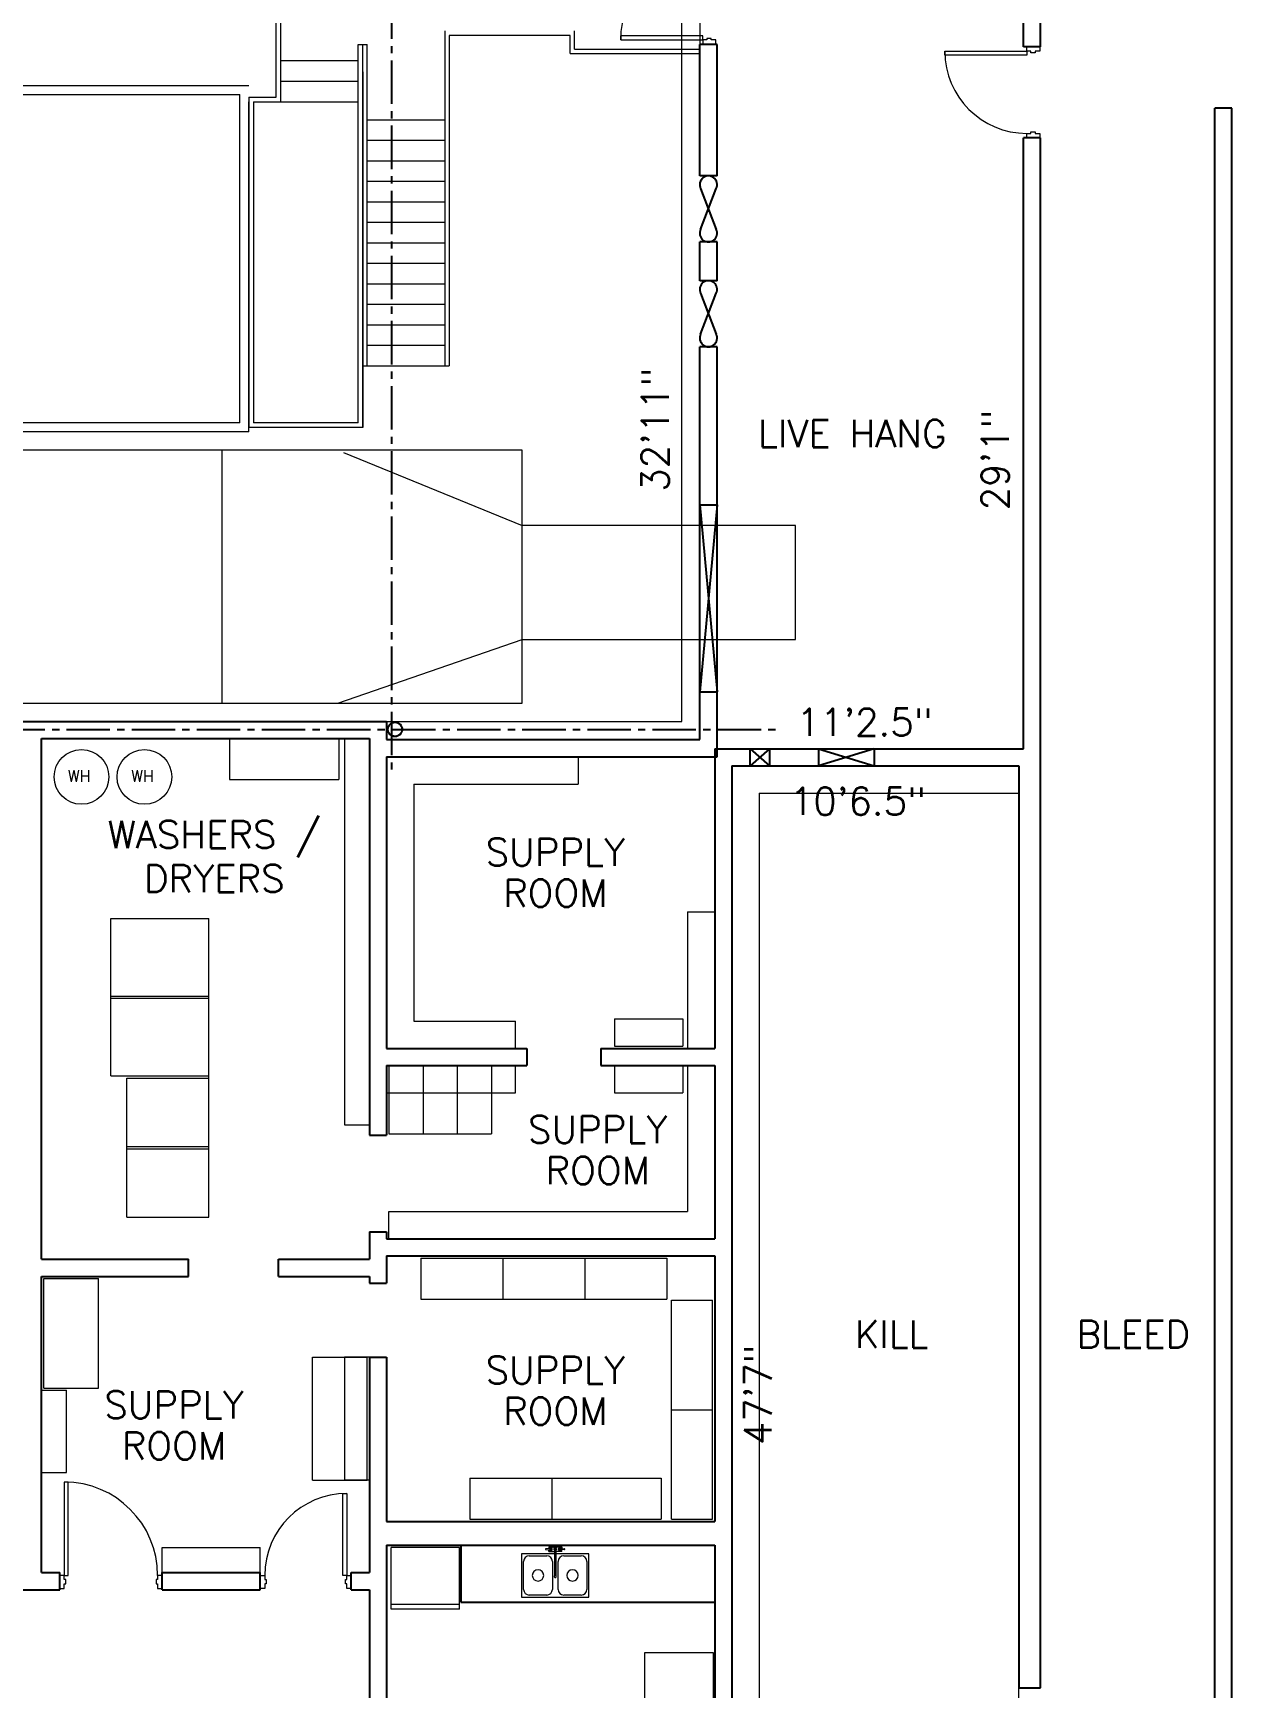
# Model space of a CAD drawing. Header units: inches. Extents: x -578 to 4567, y -980 to 6106.
# Drawn here: x 928 to 1454, y 2745 to 3471 of the extents above; entities that cross this region are included whole.
import ezdxf
from ezdxf.enums import TextEntityAlignment as Align

# ---------------------------------------------------------------- set-up
doc = ezdxf.new("R2010")
doc.units = ezdxf.units.IN
doc.header["$LTSCALE"] = 25.4
doc.header["$MEASUREMENT"] = 0
doc.linetypes.add('CENTER2', pattern=[1.125, 0.75, -0.125, 0.125, -0.125])
doc.layers.get('0').update_dxf_attribs({"linetype": 'CONTINUOUS', "lineweight": 20})
for name, color, linetype in [('A-COL-GRID', 8, 'CENTER2'), ('A-COUNTER', 4, 'CONTINUOUS'), ('A-DIMS', 1, 'CONTINUOUS'), ('A-OPENING', 8, 'CONTINUOUS'), ('A-ROOMNAME', 6, 'CONTINUOUS'), ('A-TEXT', 2, 'CONTINUOUS'), ('A-WALL-CMU', 30, 'CONTINUOUS')]:
    doc.layers.add(name, color=color, linetype=linetype)
for name, color, linetype, lineweight in [('A-COLUMNS', 6, 'CONTINUOUS', 20), ('A-CURB', 13, 'CONTINUOUS', 20), ('A-DOOR', 1, 'CONTINUOUS', 20), ('A-EQ', 111, 'CONTINUOUS', 20), ('A-SANR-FIXT', 4, 'CONTINUOUS', 15), ('A-STAIR', 4, 'CONTINUOUS', 20)]:
    doc.layers.add(name, color=color, linetype=linetype, lineweight=lineweight)
doc.styles.add('ROMANS', font='romans')
doc.styles.add('SIMPLEX', font='simplex')

# ---------------------------------------------------------------- blocks, each defined once
blk = doc.blocks.new('DOOR')
at = {"color": 0}
for p, q in [((-1.75, 0), (-1.75, 36)), ((-1.75, 36), (0, 36)), ((0, 36), (0, 0)), ((-38, -5.75), (-38, 0)), ((-38, 0), (-36, 0)), ((-36, 0), (-36, -1.75)), ((0, 0), (-1.75, 0)), ((0, -1.75), (0, 0)), ((0, 0), (2, 0)), ((2, 0), (2, -5.75)), ((-36, -5.75), (-38, -5.75)), ((-36, -1.75), (-35.375, -1.75)), ((-36, -3.625), (-36, -5.75)), ((-35.375, -3.625), (-36, -3.625)), ((-35.375, -1.75), (-35.375, -3.625)), ((-0.625, -1.75), (0, -1.75)), ((-0.625, -3.625), (-0.625, -1.75)), ((0, -3.625), (-0.625, -3.625)), ((0, -5.75), (0, -3.625)), ((2, -5.75), (0, -5.75))]:
    blk.add_line(p, q, dxfattribs=at)
at = {"color": 0, "lineweight": 15}
blk.add_arc((0, 0), 36, 90, 180, dxfattribs=at)
blk = doc.blocks.new('qf_advance_ta_2 pan_sink_cat - qf_advance_ta_2 pan_sink_cat-9953817-ENL FLP 00_-00_ 1ST FLOOR UNIT 1')
at = {"color": 0}
for p, q in [((-14.57, 0), (-14.57, -19)), ((14.93, 0), (-14.57, 0)), ((-2.38, 2.25), (-3.94, 2.13)), ((-3.94, 1.87), (-2.38, 1.75)), ((-2.69, 3), (-2.69, 2.23)), ((-2.69, 3), (3.06, 3)), ((-2.69, 1), (-2.69, 1.77)), ((-2.69, 1), (-0.13, 1)), ((-1.82, 2.69), (-2.44, 2.33)), ((-2.44, 2.33), (-2.44, 2.25)), ((-2.44, 1.67), (-2.44, 1.75)), ((-2.44, 1.67), (-1.82, 1.31)), ((-1.19, 2.33), (-1.82, 2.69)), ((-1.82, 1.31), (-1.19, 1.67)), ((-1.19, 1.67), (-1.19, 2.33)), ((0.18, 2.69), (-0.44, 2.33)), ((-0.44, 2.33), (-0.44, 1.67)), ((-0.44, 1.67), (-0.13, 1.49)), ((-0.13, 2), (-0.13, -9.69)), ((0.81, 2.33), (0.18, 2.69)), ((0.5, 2), (0.5, -9.69)), ((0.5, 1.49), (0.81, 1.67)), ((3.06, 1), (0.5, 1)), ((0.81, 1.67), (0.81, 2.33)), ((1.56, 2.33), (2.19, 2.69)), ((1.56, 1.67), (1.56, 2.33)), ((2.19, 1.31), (1.56, 1.67)), ((2.19, 2.69), (2.81, 2.33)), ((2.81, 1.67), (2.19, 1.31)), ((2.75, 2.25), (4.31, 2.13)), ((4.31, 1.87), (2.75, 1.75)), ((2.81, 2.33), (2.81, 2.25)), ((2.81, 1.67), (2.81, 1.75)), ((3.06, 3), (3.06, 2.23)), ((3.06, 1), (3.06, 1.77)), ((14.93, -19), (14.93, 0)), ((-13.69, -15.63), (-13.69, -3.38)), ((-11.19, -0.88), (-3.57, -0.88)), ((-1.07, -3.38), (-1.07, -15.63)), ((1.43, -15.63), (1.43, -3.38)), ((3.93, -0.88), (11.56, -0.88)), ((14.06, -3.38), (14.06, -15.63)), ((-14.57, -19), (14.93, -19)), ((-3.57, -18.13), (-11.19, -18.13)), ((11.56, -18.13), (3.93, -18.13))]:
    blk.add_line(p, q, dxfattribs=at)
for centre, radius, start, end in [((-3.94, 2), 0.125, 90, 270), ((-2.26, 2.74), 0.5, 256.63136, 292.51648), ((-2.26, 1.26), 0.5, 67.48352, 103.36864), ((-1.82, 2), 0.5, 0, 151.77187), ((-1.82, 2), 0.5, 208.22813, 0), ((-1.82, 2), 0.375, 360, 180), ((-1.82, 2), 0.375, 180, 360), ((0.18, 2), 0.313, 90, 270), ((0.18, 2), 0.313, 270, 90), ((2.19, 2), 0.5, 28.22813, 180), ((2.19, 2), 0.5, 180, 331.77187), ((2.19, 2), 0.375, 0, 180), ((2.19, 2), 0.375, 180, 0), ((2.63, 2.74), 0.5, 247.48352, 283.36864), ((2.63, 1.26), 0.5, 76.63136, 112.51648), ((4.31, 2), 0.125, 270, 90), ((-11.19, -3.38), 2.5, 90, 180), ((-7.38, -9.5), 2.5, 90, 270), ((-7.38, -9.5), 2.5, 270, 90), ((-3.57, -3.38), 2.5, 360, 90), ((3.93, -3.38), 2.5, 90, 180), ((7.75, -9.5), 2.5, 90, 270), ((7.75, -9.5), 2.5, 270, 90), ((11.56, -3.38), 2.5, 360, 90), ((0.18, -10), 0.437, 135.58469, 270), ((0.18, -10), 0.438, 270, 44.41531), ((-11.19, -15.63), 2.5, 180, 270), ((-3.57, -15.63), 2.5, 270, 0), ((3.93, -15.63), 2.5, 180, 270), ((11.56, -15.63), 2.5, 270, 0)]:
    blk.add_arc(centre, radius, start, end, dxfattribs=at)

msp = doc.modelspace()

# ---------------------------------------------------------------- linework, layer by layer
at = {"layer": 'A-COL-GRID'}
for p, q in [((1085.1875, 3601.859775), (1085.1875, 3146.99454)), ((456.75, 3165.5), (1255.565496, 3165.5))]:
    msp.add_line(p, q, dxfattribs=at)
at = {"layer": 'A-COLUMNS'}
for radius in [3.3125, 2.9905]:
    msp.add_circle((1086.6875, 3165.5), radius, dxfattribs=at)
at = {"layer": 'A-COUNTER'}
for p, q in [((1115.5, 2807.5), (1115.5, 2782.5)), ((1115.5, 2782.5), (1227, 2782.5))]:
    msp.add_line(p, q, dxfattribs=at)
at = {"layer": 'A-CURB'}
for p, q in [((1212.500042, 3169), (1212.500042, 3555.98708)), ((1083, 3169), (1212.500042, 3169)), ((1246.5, 3137.5), (1246.5, 2598.88528)), ((1246.5, 3137.5), (1360.5, 3137.5)), ((1360.5, 2674.5), (1360.5, 2745))]:
    msp.add_line(p, q, dxfattribs=at)
at = {"layer": 'A-DOOR'}
for p, q in [((943.25, 2835.25), (941.5, 2835.25)), ((941.5, 2835.25), (941.5, 2794.25)), ((943.25, 2794.25), (943.25, 2835.25)), ((939.5, 2794.25), (939.5, 2788.5)), ((941.5, 2794.25), (939.5, 2794.25)), ((939.5, 2788.5), (941.5, 2788.5)), ((941.5, 2794.25), (943.25, 2794.25)), ((941.5, 2792.5), (941.5, 2794.25)), ((942.125, 2792.5), (941.5, 2792.5)), ((941.5, 2790.625), (942.125, 2790.625)), ((941.5, 2788.5), (941.5, 2790.625)), ((942.125, 2790.625), (942.125, 2792.5)), ((981.875, 2792.5), (981.875, 2790.625)), ((982.5, 2792.5), (981.875, 2792.5)), ((981.875, 2790.625), (982.5, 2790.625)), ((982.5, 2794.25), (982.5, 2792.5)), ((984.5, 2794.25), (982.5, 2794.25)), ((982.5, 2790.625), (982.5, 2788.5)), ((982.5, 2788.5), (984.5, 2788.5)), ((984.5, 2788.5), (984.5, 2794.25))]:
    msp.add_line(p, q, dxfattribs=at)
msp.add_arc((941.5, 2794.25), 41, 0, 90, dxfattribs=at)
at = {"layer": 'A-EQ'}
for p, q in [((692.354953, 3448), (1022.5, 3448)), ((692.354953, 3444), (1018.5, 3444)), ((1018.5, 3300), (1018.5, 3444)), ((1022.5, 3296), (1022.550781, 3440.898437)), ((1018.5, 3300), (692.354953, 3300)), ((1022.5, 3296), (692.354953, 3296)), ((1142.5, 3288), (889.5, 3288)), ((1010.635146, 3288), (1010.635146, 3177)), ((1064.016575, 3287), (1142.5, 3255)), ((1142.5, 3177), (1142.5, 3288)), ((1262.5, 3255), (1142.5, 3255)), ((1262.5, 3205), (1262.5, 3255)), ((1061.508017, 3177), (1142.5, 3205)), ((1142.5, 3205), (1262.5, 3205)), ((889.5, 3177), (1142.5, 3177)), ((1014, 3161.5), (1014, 3143.5)), ((1062, 3161.5), (1062, 3143.5)), ((1064.5, 3161.5), (1064.5, 2992)), ((1167, 3153), (1167, 3141.5)), ((1014, 3143.5), (1062, 3143.5)), ((1095, 3141.5), (1167, 3141.5)), ((1095, 3141.5), (1095, 3037.5)), ((962, 3082.5), (1005, 3082.5)), ((962, 3013.5), (962, 3082.5)), ((1005, 2951.5), (1005, 3082.5)), ((1215, 3085.5), (1215, 3025.5)), ((1215, 3085.5), (1227, 3085.5)), ((962, 3048.5), (1005, 3048.5)), ((962, 3047.5), (1005, 3047.5)), ((1095, 3037.5), (1139.5, 3037.5)), ((1139.5, 3025.5), (1139.5, 3037.5)), ((1183, 3038.5), (1213, 3038.5)), ((1183, 3038.5), (1183, 3026.5)), ((1213, 3038.5), (1213, 3026.5)), ((1183, 3026.5), (1213, 3026.5)), ((962, 3013.5), (1005, 3013.5)), ((1084, 3018), (1084, 2988)), ((1084, 3018), (1099, 3018)), ((1099, 3018), (1099, 2988)), ((1099, 3018), (1099, 2988)), ((1099, 3018), (1114, 3018)), ((1114, 3018), (1114, 2988)), ((1114, 3018), (1114, 2988)), ((1114, 3018), (1129, 3018)), ((1129, 3018), (1129, 2988)), ((1139.5, 3006), (1139.5, 3018)), ((1183, 3018), (1183, 3006)), ((1213, 3018), (1213, 3006)), ((1215, 3018), (1215, 2954)), ((969, 3012.5), (1005, 3012.5)), ((969, 2951.5), (969, 3012.5)), ((1083, 3006), (1139.5, 3006)), ((1183, 3006), (1213, 3006)), ((1064.5, 2992), (1075.5, 2992)), ((1084, 2988), (1099, 2988)), ((1099, 2988), (1114, 2988)), ((1114, 2988), (1129, 2988)), ((969, 2982.5), (1005, 2982.5)), ((969, 2981.5), (1005, 2981.5)), ((969, 2951.5), (1005, 2951.5)), ((1084, 2954), (1215, 2954)), ((1084, 2942), (1084, 2954)), ((1098, 2933.5), (1098, 2915.5)), ((1098, 2933.5), (1134, 2933.5)), ((1134, 2933.5), (1134, 2915.5)), ((1134, 2933.5), (1170, 2933.5)), ((1170, 2933.5), (1170, 2915.5)), ((1170, 2933.5), (1206, 2933.5)), ((1206, 2933.5), (1206, 2915.5)), ((932.5, 2924.5), (956.5, 2924.5)), ((932.5, 2876.5), (932.5, 2924.5)), ((956.5, 2876.5), (956.5, 2924.5)), ((1098, 2915.5), (1134, 2915.5)), ((1134, 2915.5), (1170, 2915.5)), ((1170, 2915.5), (1206, 2915.5)), ((1208, 2915), (1226, 2915)), ((1208, 2867), (1208, 2915)), ((1226, 2867), (1226, 2915)), ((1050.5, 2890), (1074.5, 2890)), ((1050.5, 2836), (1050.5, 2890)), ((1075.5, 2890), (1064.5, 2890)), ((1064.5, 2890), (1064.5, 2836)), ((1074.5, 2836), (1074.5, 2890)), ((931.5, 2875.5), (942.5, 2875.5)), ((932.5, 2876.5), (956.5, 2876.5)), ((942.5, 2839.5), (942.5, 2875.5)), ((1208, 2867), (1226, 2867)), ((1208, 2819), (1208, 2867)), ((1208, 2867), (1226, 2867)), ((1226, 2819), (1226, 2867)), ((931.5, 2839.5), (942.5, 2839.5)), ((1050.5, 2836), (1074.5, 2836)), ((1075.5, 2836), (1064.5, 2836)), ((1119.5, 2837), (1119.5, 2819)), ((1119.5, 2837), (1155.5, 2837)), ((1155.5, 2837), (1155.5, 2819)), ((1155.5, 2837), (1155.5, 2819)), ((1155.5, 2837), (1203.5, 2837)), ((1203.5, 2837), (1203.5, 2819)), ((1119.5, 2819), (1155.5, 2819)), ((1155.5, 2819), (1203.5, 2819)), ((1208, 2819), (1226, 2819)), ((984.5, 2806.5), (1027.5, 2806.5)), ((984.5, 2795.5), (984.5, 2806.5)), ((1027.5, 2795.5), (1027.5, 2806.5)), ((1115, 2806.5), (1085, 2806.5)), ((1085, 2779.5), (1085, 2806.5)), ((1115, 2779.5), (1115, 2806.5)), ((1115, 2781.5), (1085, 2781.5)), ((1115, 2779.5), (1085, 2779.5))]:
    msp.add_line(p, q, dxfattribs=at)
msp.add_lwpolyline([(1226.329279, 2760.5), (1226.329279, 2694.5), (1196.329279, 2694.5), (1196.329279, 2760.5)], close=True, dxfattribs=at)
for centre in [(949.075145, 3144.635132), (976.692037, 3144.635132)]:
    msp.add_circle(centre, 12, dxfattribs=at)
at = {"layer": 'A-OPENING'}
for p, q in [((1220.801621, 3402.82819), (1227.698379, 3384.87581)), ((1220.801621, 3384.87581), (1227.698379, 3402.82819)), ((1220.801621, 3338.87581), (1227.698379, 3356.82819)), ((1220.801621, 3356.82819), (1227.698379, 3338.87581)), ((1220.5, 3264), (1228, 3182)), ((1228, 3264), (1220.5, 3182)), ((1220.5, 3182), (1220.5, 3264)), ((1228, 3182), (1228, 3264)), ((1242.5, 3157), (1251, 3149.5)), ((1251, 3157), (1242.5, 3149.5)), ((1242.5, 3157), (1251, 3157)), ((1272.5, 3157), (1297, 3157)), ((1272.5, 3157), (1297, 3149.5)), ((1297, 3157), (1272.5, 3149.5)), ((1242.5, 3149.5), (1251, 3149.5)), ((1272.5, 3149.5), (1297, 3149.5))]:
    msp.add_line(p, q, dxfattribs=at)
for centre, start, end in [((1224.25, 3404.513726), 333.951041338, 206.048958662), ((1224.25, 3383.190274), 153.951041338, 26.048958662), ((1224.25, 3358.513726), 333.951041338, 206.048958662), ((1224.25, 3337.190274), 153.951041338, 26.048958662)]:
    msp.add_arc(centre, 3.838274, start, end, dxfattribs=at)
at = {"layer": 'A-STAIR'}
for p, q in [((1220.5, 3556), (1220.5, 3464)), ((1034.550781, 3442.898437), (1034.5, 3504)), ((1036.550781, 3440.898437), (1036.5, 3502)), ((1108.5, 3472), (1108.5, 3325)), ((1165.5, 3464), (1165.5, 3472)), ((1070.5, 3300), (1070.5, 3466)), ((1070.5, 3466), (1074.5, 3466)), ((1072.5, 3298), (1072.5, 3466)), ((1074.5, 3325), (1074.5, 3466)), ((1110.5, 3470), (1110.5, 3325)), ((1163.5, 3470), (1110.5, 3470)), ((1163.5, 3462), (1163.5, 3470)), ((1165.5, 3464), (1220.5, 3464)), ((1036.5, 3458.949219), (1070.5, 3458.949219)), ((1163.5, 3462), (1220.5, 3462)), ((1036.5, 3449.949219), (1070.5, 3449.949219)), ((1072.5, 3453.948727), (1072.5, 3298)), ((1022.550781, 3442.898437), (1022.5, 3298)), ((1022.550781, 3442.898437), (1034.550781, 3442.898437)), ((1024.550781, 3440.898437), (1024.5, 3300)), ((1024.550781, 3440.898437), (1070.550781, 3440.898437)), ((1074.5, 3433), (1108.5, 3433)), ((1074.5, 3424), (1108.5, 3424)), ((1074.5, 3415), (1108.5, 3415)), ((1074.5, 3406), (1108.5, 3406)), ((1074.5, 3397), (1108.5, 3397)), ((1074.5, 3388), (1108.5, 3388)), ((1074.5, 3379), (1108.5, 3379)), ((1074.5, 3370), (1108.5, 3370)), ((1074.5, 3361), (1108.5, 3361)), ((1074.5, 3352), (1108.5, 3352)), ((1074.5, 3343), (1108.5, 3343)), ((1074.5, 3334), (1108.5, 3334)), ((1072.5, 3325), (1110.5, 3325)), ((1072.5, 3298), (1022.5, 3298)), ((1070.5, 3300), (1024.5, 3300))]:
    msp.add_line(p, q, dxfattribs=at)
at = {"layer": 'A-WALL-CMU'}
for p, q in [((1362.5, 3465), (1362.5, 3508)), ((1370, 3465), (1370, 3508)), ((1228, 3466), (1220.5, 3466)), ((1220.5, 3408.352), (1220.5, 3466)), ((1228, 3408.352), (1228, 3466)), ((1370, 3465), (1362.5, 3465)), ((1446.5, 2668.5), (1446.5, 3438)), ((1454, 3438), (1446.5, 3438)), ((1454, 2668.5), (1454, 3438)), ((1362.5, 3157), (1362.5, 3425)), ((1370, 3425), (1362.5, 3425)), ((1370, 2745), (1370, 3425)), ((1228, 3408.352), (1220.5, 3408.352)), ((1228, 3379.352), (1220.5, 3379.352)), ((1220.5, 3362.352), (1220.5, 3379.352)), ((1228, 3362.352), (1228, 3379.352)), ((1228, 3362.352), (1220.5, 3362.352)), ((1228, 3333.352), (1220.5, 3333.352)), ((1220.5, 3264), (1220.5, 3333.352)), ((1228, 3264), (1228, 3333.352)), ((1220.5, 3264), (1228, 3264)), ((1220.5, 3161), (1220.5, 3182)), ((1220.5, 3182), (1228, 3182)), ((1228, 3153.5), (1228, 3182)), ((499, 3169), (1083, 3169)), ((1083, 3169), (1083, 3161)), ((931.5, 2933), (931.5, 3161.5)), ((931.5, 3161.5), (1075.5, 3161.5)), ((1075.5, 3161.5), (1075.5, 2987.5)), ((1083, 3161), (1220.5, 3161)), ((1083, 3153.5), (1228, 3153.5)), ((1083, 3153.5), (1083, 3025.5)), ((1227, 3157), (1227, 3025.5)), ((1227, 3157), (1242.5, 3157)), ((1242.5, 3149.5), (1242.5, 3157)), ((1251, 3157), (1251, 3149.5)), ((1251, 3157), (1272.5, 3157)), ((1272.5, 3157), (1272.5, 3149.5)), ((1297, 3157), (1297, 3149.5)), ((1297, 3157), (1362.5, 3157)), ((1234.5, 3149.5), (1234.5, 2577.5)), ((1234.5, 3149.5), (1242.5, 3149.5)), ((1251, 3149.5), (1272.5, 3149.5)), ((1297, 3149.5), (1360.5, 3149.5)), ((1360.5, 3149.5), (1360.5, 2745)), ((1083, 3025.5), (1144.5, 3025.5)), ((1144.5, 3025.5), (1144.5, 3018)), ((1177, 3025.5), (1177, 3018)), ((1177, 3025.5), (1227, 3025.5)), ((1083, 3018), (1144.5, 3018)), ((1083, 3018), (1083, 2987.5)), ((1177, 3018), (1227, 3018)), ((1227, 3018), (1227, 2942)), ((1075.5, 2987.5), (1083, 2987.5)), ((1075.5, 2945), (1075.5, 2933)), ((1075.5, 2945), (1083, 2945)), ((1083, 2945), (1083, 2942)), ((1083, 2942), (1227, 2942)), ((1083, 2934.5), (1083, 2922.5)), ((1083, 2934.5), (1227, 2934.5)), ((1227, 2934.5), (1227, 2818)), ((931.5, 2933), (996, 2933)), ((996, 2925.5), (996, 2933)), ((1035.5, 2933), (1075.5, 2933)), ((1035.5, 2925.5), (1035.5, 2933)), ((931.5, 2925.5), (996, 2925.5)), ((931.5, 2795.5), (931.5, 2925.5)), ((1035.5, 2925.5), (1075.5, 2925.5)), ((1075.5, 2925.5), (1075.5, 2922.5)), ((1075.5, 2922.5), (1083, 2922.5)), ((1075.5, 2890), (1075.5, 2795.5)), ((1075.5, 2890), (1083, 2890)), ((1083, 2890), (1083, 2818)), ((1083, 2818), (1227, 2818)), ((1083, 2807.5), (1083, 2577.5)), ((1083, 2807.5), (1227, 2807.5)), ((1227, 2807.5), (1227, 2577.5)), ((931.5, 2795.5), (939.5, 2795.5)), ((939.5, 2788), (939.5, 2795.5)), ((984.5, 2788), (984.5, 2795.5)), ((984.5, 2795.5), (1027.5, 2795.5)), ((1027.5, 2788), (1027.5, 2795.5)), ((1067.5, 2788), (1067.5, 2795.5)), ((1067.5, 2795.5), (1075.5, 2795.5)), ((912.5, 2788), (939.5, 2788)), ((984.5, 2788), (1027.5, 2788)), ((1067.5, 2788), (1075.5, 2788)), ((1075.5, 2788), (1075.5, 2561.5)), ((1360.5, 2745), (1370, 2745))]:
    msp.add_line(p, q, dxfattribs=at)

# ---------------------------------------------------------------- block references
at = {"layer": 'A-DOOR', "xscale": -1, "rotation": 90}
msp.add_blockref('DOOR', (1221.75, 3468), dxfattribs=at)
at = {"layer": 'A-DOOR', "rotation": 90.00000000000001}
msp.add_blockref('DOOR', (1364, 3463), dxfattribs=at)
at = {"layer": 'A-DOOR'}
msp.add_blockref('DOOR', (1065.5, 2794.25), dxfattribs=at)
at = {"layer": 'A-SANR-FIXT'}
msp.add_blockref('qf_advance_ta_2 pan_sink_cat - qf_advance_ta_2 pan_sink_cat-9953817-ENL FLP 00_-00_ 1ST FLOOR UNIT 1', (1156.815725, 2803.797261), dxfattribs=at)

# ---------------------------------------------------------------- texts
at = {"layer": 'A-DIMS', "style": 'SIMPLEX'}
for s, p in [('32\'11"', (1200.805194, 3296.976631)), ('29\'1"', (1350.143405, 3283.694859)), ('47\'7"', (1245.93963, 2873.537011))]:
    msp.add_text(s, height=12, rotation=90, dxfattribs=at).set_placement(p, align=Align.MIDDLE)
for s, p in [('11\'2.5"', (1292.743546, 3168.605174)), ('10\'6.5"', (1289.811143, 3133.931298))]:
    msp.add_text(s, height=12, dxfattribs=at).set_placement(p, align=Align.MIDDLE)
at = {"layer": 'A-ROOMNAME', "style": 'SIMPLEX'}
for s, p in [('LIVE HANG', (1287.384867, 3295.298575)), ('WASHERS /', (1007.3227, 3118.456221)), ('SUPPLY', (1157.001191, 3111.683905)), ('DRYERS', (1007.3227, 3100.085095)), ('ROOM', (1157.001191, 3093.681533)), ('SUPPLY', (1175.605979, 2989.966783)), ('ROOM', (1175.605979, 2971.964411)), ('KILL', (1304.630869, 2900.07695)), ('BLEED', (1410.659342, 2900.07695)), ('SUPPLY', (1157.001191, 2884.398663)), ('SUPPLY', (989.622122, 2869.139765)), ('ROOM', (1157.001191, 2866.396292)), ('ROOM', (989.622122, 2851.137394))]:
    msp.add_text(s, height=12, dxfattribs=at).set_placement(p, align=Align.MIDDLE)
at = {"layer": 'A-TEXT', "style": 'ROMANS'}
for p in [(948.030864, 3145.043878), (975.812874, 3145.043878)]:
    msp.add_text('WH', height=5, dxfattribs=at).set_placement(p, align=Align.MIDDLE)

doc.saveas('drawing.dxf')
